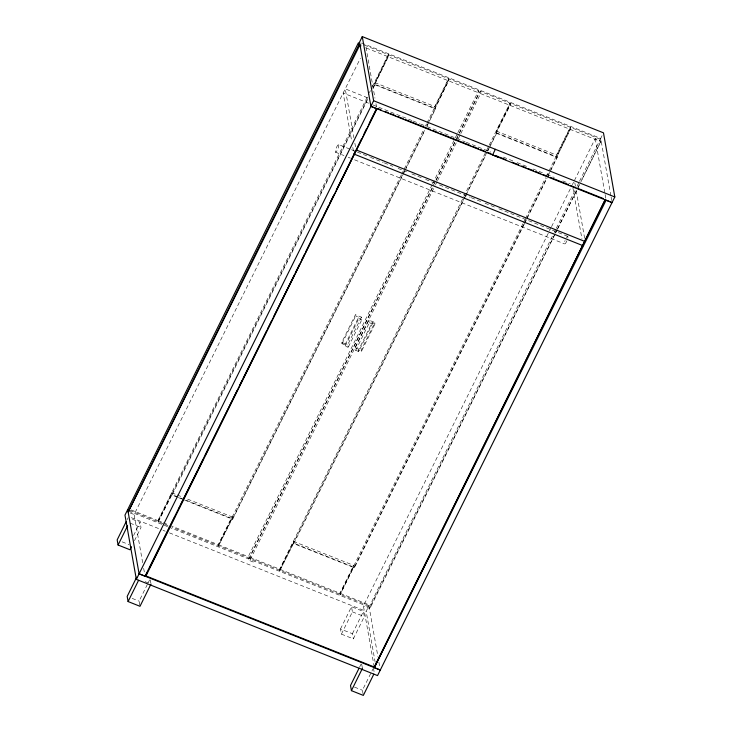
<?xml version="1.0" encoding="UTF-8"?>
<svg xmlns="http://www.w3.org/2000/svg" width="732" height="732" viewBox="0 0 732 732"><rect width="100%" height="100%" fill="white"/><g stroke="black" fill="none" stroke-linecap="round" stroke-linejoin="round"><path stroke-width="0.55" stroke-dasharray="3.66 2.75" d="M127.176 519.629L128.182 517.606M133.59 535.522L140.087 522.355L131.156 518.796M134.496 540.655L141.001 527.498L140.087 522.355M367.702 98.582L158.139 521.898L157.92 520.608L368.901 93.705M369.413 92.689L370.419 90.64M372.442 86.55L388.225 54.616L361.526 43.966M158.441 522.017L158.213 520.726L171.974 492.892L176.183 494.576M388.225 54.616L388.454 55.897L374.692 83.741L388.518 54.735L448.524 78.672L448.753 79.962L435.293 107.915L449.045 80.081L448.817 78.791L478.6 90.677L479.002 92.982L459.266 132.931M158.139 521.898L172.203 494.173L171.974 492.892M372.762 88.343L374.784 84.253L435.384 108.428L428.302 122.756M374.994 83.86L388.747 56.016L388.518 54.735M177.309 497.174L172.084 495.088L367.793 99.094M373.357 87.84L374.875 84.766L374.464 82.451M139.821 605.273L139.089 601.155L147.599 583.953M148.102 582.937L149.602 579.9M231.971 516.829L232.501 518.238L218.438 545.953L218.218 544.672L231.971 516.829L186.706 498.776M434.991 107.796L434.762 106.515L448.524 78.672M218.74 546.072L218.511 544.791L401.182 175.186M401.685 174.161L403.707 170.071M404.21 169.046L423.435 130.168M425.457 126.069L426.463 124.028M426.976 123.003L448.817 78.791M218.438 545.953L232.2 518.119M402.508 174.939L232.593 518.75L171.993 494.576M403.012 173.914L424.761 129.921M426.783 125.822L427.799 123.781M184.62 500.084L232.675 519.263L402.6 175.451M403.103 174.426L404.622 171.361M405.125 170.336L424.853 130.433M426.875 126.334L435.476 108.94L435.064 106.634M361.388 317.13L347.727 344.772L348.176 347.343L345.202 346.154L344.973 344.863L342 343.683L341.771 342.393L355.432 314.751L361.388 317.13L361.846 319.701L348.084 347.535M342 343.683L355.661 316.041L355.432 314.751M344.973 344.863L358.634 317.231L355.661 316.041M345.202 346.154L358.863 318.512L358.634 317.231M168.598 527.022L248.697 558.983L248.285 556.668L432.026 184.894M432.539 183.869L454.81 138.805M455.313 137.79L457.335 133.691M457.848 132.666L478.6 90.677M248.697 558.983L435.476 181.06M435.979 180.045L454.709 142.145M456.731 138.046L458.763 133.956M557.189 229.628L370.41 607.542L250.262 559.605L249.85 557.29L432.575 187.566M436.116 180.401L458.9 134.313M459.403 133.288L480.155 91.299L509.939 103.175L510.158 104.466L496.406 132.3L510.46 104.585L510.231 103.294L570.237 127.231L570.457 128.521L556.997 156.474L570.759 128.64L570.53 127.35L600.304 139.236L600.716 141.55L580.979 181.49M250.262 559.605L435.009 185.782M435.522 184.757L437.041 181.682M437.544 180.667L457.793 139.693M458.296 138.668L460.318 134.578M460.831 133.553L480.567 93.605L480.155 91.299M372.103 322.602L372.332 323.883L358.671 351.525L355.697 350.335L355.24 347.773L368.901 320.131L374.857 322.501L375.086 323.791L361.425 351.433L358.442 350.244L372.103 322.602L375.086 323.791M355.697 350.335L369.358 322.702L368.901 320.131M361.425 351.433L361.196 350.143L374.857 322.501M464.637 197.274L279.853 570.457L279.624 569.167L463.301 197.521M463.813 196.505L486.066 151.478M486.57 150.453L488.592 146.363M489.095 145.339L509.939 103.175M280.155 570.576L279.926 569.286L293.678 541.451L353.684 565.388L353.913 566.678L340.151 594.512L353.913 566.678M496.699 132.419L496.479 131.129L510.231 103.294M279.853 570.457L293.907 542.741L293.678 541.451M465.14 196.249L486.89 152.256M487.393 151.231L489.918 146.116M490.431 145.092L496.497 132.812L557.089 156.987L550.007 171.315M524.313 224.01L354.389 567.822L293.797 543.647L463.713 199.836M464.216 198.811L465.735 195.746M466.247 194.721L485.966 154.818M487.988 150.719L489.003 148.678M489.507 147.654L496.589 133.325L496.177 131.01M340.151 594.512L339.923 593.231L353.684 565.388M556.704 156.355L556.476 155.074L570.237 127.231M340.453 594.631L340.224 593.35L522.886 223.745M523.398 222.72L524.908 219.655M525.42 218.63L545.651 177.702M546.154 176.677L570.53 127.35M523.709 224.523L354.297 567.309L293.706 543.135M524.222 223.498L546.475 178.48M548.497 174.381L549.503 172.34M524.817 222.995L526.335 219.92M526.839 218.895L547.069 177.968M547.573 176.943L557.18 157.499L556.768 155.193M340.499 628.98L351.506 606.709L363.42 611.458L364.326 616.6L353.318 638.871L341.414 634.113L340.499 628.98L352.412 633.729L353.318 638.871M341.414 634.113L352.412 611.851L351.506 606.709M572.351 184.72L573.586 182.213M352.412 633.729L363.42 611.458M375.187 662.314L366.165 611.366L368.919 605.794L172.157 527.296M370.41 607.542L369.999 605.227L553.74 233.453M554.243 232.428L555.762 229.363M556.274 228.338L576.514 187.374M577.026 186.349L579.049 182.25M579.552 181.225L600.304 139.236M610.881 195.819L600.716 138.403L602.097 135.612M557.692 228.604L577.429 188.655M577.941 187.63L580.467 182.515M359.513 667.291L361.517 663.238M363.145 694.375L362.422 690.258L372.927 669.002M142.667 562.734L134.13 514.523L360.382 58.313M374.226 667.008L363.42 605.986L549.018 231.751M549.531 230.736L551.05 227.661M551.553 226.645L570.823 187.785M574.419 180.548L595.226 138.586L601.173 140.965L580.888 181.875M555.021 234.039L369.376 608.365L363.42 605.986M555.524 233.014L557.043 229.949M557.555 228.924L580.375 182.899M361.645 43.014L600.716 138.403M366.238 47.992L479.002 92.982M480.567 93.605L600.716 141.55M374.766 82.57L434.762 106.515M496.479 131.129L556.476 155.074M374.875 84.766L435.476 108.94M496.589 133.325L557.18 157.499M367.519 97.768L345.239 88.856L353.885 137.671M368.635 103.212L343.171 93.028L351.616 140.736M372.881 104.914L412.134 120.624M413.196 121.045L419.564 123.589M420.625 124.019L425.933 126.142M426.994 126.563L465.186 141.843M466.247 142.273L490.65 152.036M503.387 157.124L512.931 160.949M517.176 162.65L528.843 167.317M533.088 169.019L542.641 172.834M546.886 174.536L554.307 177.501M562.798 180.905L570.228 183.869M358.863 318.512L361.846 319.701M369.358 322.702L372.332 323.883M341.771 342.393L347.727 344.772M355.24 347.773L361.196 350.143M177.236 494.997L182.497 497.092M178.352 497.586L183.576 499.672M131.22 509.957L157.92 520.608M158.213 520.726L162.422 522.41M163.474 522.831L168.744 524.926M169.797 525.347L218.218 544.672M218.511 544.791L248.285 556.668M249.85 557.29L279.624 569.167M279.926 569.286L339.923 593.231M340.224 593.35L369.999 605.227M129.839 510.405L163.694 523.92M164.755 524.341L167.93 525.603M128.548 511.046L167.546 526.601M131.321 517.661L162.001 529.904M163.062 530.325L165.176 531.176M169.403 532.859L366.165 611.366M130.086 523.142L141.001 527.498M352.412 611.851L364.326 616.6M122.134 541.854L129.088 544.626M145.055 581.647L148.029 582.837M132.144 598.383L139.089 601.155M354.48 687.092L362.422 690.258M338.687 144.616A4.108 0.915 -68.2 0 1 336.921 150.847A4.108 0.915 -68.2 0 1 335.668 149.721A4.108 0.915 -68.2 0 1 338.687 144.616L350.353 149.291M351.415 149.712L369.44 156.941M370.502 157.362L383.229 162.458M384.291 162.888L392.782 166.283M398.08 168.406L406.571 171.8M411.869 173.932L421.412 177.748M425.658 179.45L435.201 183.275M439.447 184.967L456.42 191.766M457.482 192.196L470.209 197.292M471.271 197.713L480.814 201.538M485.051 203.24L494.603 207.055M498.84 208.757L567.785 236.372M335.503 152.165L343.985 155.568M348.231 157.27L350.353 158.112M354.59 159.814L564.601 243.921M249.896 560.694L255.843 563.082M130.168 512.931L134.13 514.523M611.083 196.935L611.879 201.419M595.226 138.586L604.934 193.431M605.135 194.556L606.123 200.147M574.803 182.762L575.398 186.093M576.185 190.53L584.63 238.248M365.936 47.123L374.967 98.161M375.955 103.706L376.541 107.037M354.864 143.225L355.844 148.77M358.442 350.244L358.671 351.525M368.919 605.794L377.913 656.577M378.902 662.186L379.698 666.669M373.421 667.987L374.153 672.104M353.977 565.507L354.389 567.822M361.7 664.263L362.422 668.38M293.386 541.332L293.797 543.647M232.273 516.948L232.675 519.263M171.672 492.773L172.084 495.088M150.28 579.918L150.829 583.001M143.664 568.343L144.652 573.943M572.936 188.051L581.967 239.09M352.797 147.397L353.776 152.942M566.367 237.69A4.108 0.915 -68.2 0 1 567.831 237.937M566.916 240.791A4.108 0.915 -68.2 0 1 564.711 243.966A4.108 0.915 -68.2 0 1 565.086 240.489"/><path stroke-width="1.1" d="M362.276 36.6L359.531 42.163L370.904 106.405L136.344 579.369L377.538 675.599L614.825 196.963L603.47 132.831L362.276 36.6L373.631 100.732L370.886 106.305L612.089 202.636M358.854 45.045L128.548 511.046L128.137 508.731L358.451 42.74L358.854 45.045L360.968 45.887M126.179 521.651L117.175 539.877L118.081 545.011L129.994 549.769L131.495 546.731M118.081 545.011L127.588 525.777M136.692 577.173L127.185 596.406L128.091 601.548L140.004 606.297L151.012 584.026M128.091 601.548L138.595 580.284M146.116 574.776L147.132 572.726M149.657 567.611L169.897 526.665M170.904 524.615L174.957 516.426M179.001 508.237L180.008 506.196M181.024 504.147L197.722 470.365M198.729 468.324L202.773 460.135M205.308 455.011L209.352 446.822M211.887 441.707L232.117 400.761M233.133 398.72L237.177 390.531M239.703 385.407L242.237 380.292M243.244 378.243L259.942 344.47M260.958 342.42L266.521 331.157M267.528 329.116L271.581 320.927M274.107 315.803L294.346 274.866M295.353 272.816L299.397 264.627M301.932 259.512L304.457 254.388M305.473 252.339L322.162 218.566M323.178 216.516L328.741 205.262M329.757 203.212L333.801 195.023M336.336 189.908L353.529 155.102M583.148 245.751L353.968 154.049L355.688 150.737M361.635 138.696L356.1 149.904L585.216 241.578M364.152 133.608L366.668 128.512M369.184 123.424L376.239 109.169M370.904 106.405L376.852 108.794L145.723 576.441L145.613 575.8L374.226 667.008L374.336 667.648L380.292 670.036L139.098 573.806L127.725 509.563L124.971 515.136L136.344 579.369M495.344 149.291L492.609 154.964L498.565 157.353L498.446 156.703L495.271 155.44M359.009 668.298L350.509 685.509L351.415 690.651L363.328 695.4L373.832 674.145M351.415 690.651L362.422 668.38M374.226 667.008L605.355 199.36L374.336 667.648L606.123 200.156L612.071 202.535M128.182 512.135L359.979 44.734M353.968 154.049L355.624 150.71M376.852 108.794L145.055 576.185L139.098 573.806M373.631 100.732L614.825 196.963M377.794 108.574L380.969 109.837M385.206 111.529L388.381 112.792M390.495 113.634L395.792 115.748M397.906 116.589L403.195 118.703M405.318 119.545L430.718 129.683M432.832 130.525L438.12 132.638M440.243 133.48L470.932 145.732M473.046 146.574L478.344 148.688M480.457 149.529L485.746 151.643M487.869 152.485L491.044 153.747M499.508 157.133L505.858 159.668M512.208 162.193L518.558 164.727M521.733 165.999L525.969 167.683M528.083 168.534L533.381 170.648M535.495 171.489L540.783 173.603M542.906 174.445L548.195 176.558M550.308 177.4L568.307 184.583M570.42 185.425L575.718 187.538M577.832 188.38L603.232 198.518"/></g></svg>
